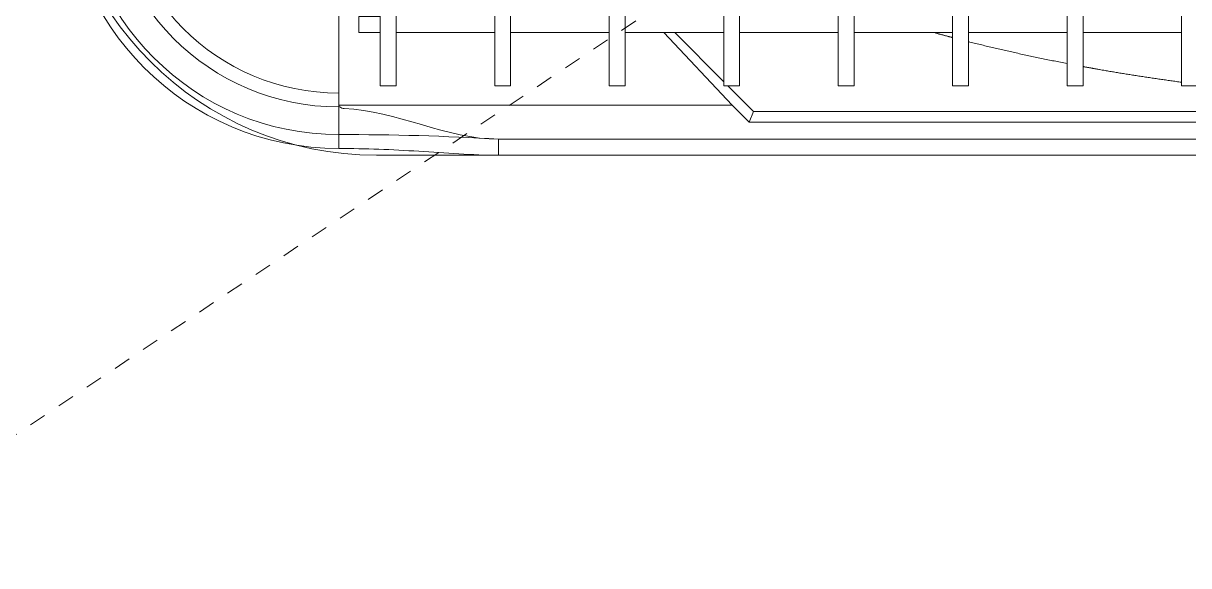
# Model space of a CAD drawing. Header units: millimetres. Extents: x 147619 to 200208, y -27981 to 8299.
# Drawn here: x 166151 to 166369.7, y -888.2 to -786.5 of the extents above; entities that cross this region are included whole.
import ezdxf

# ---------------------------------------------------------------- set-up
doc = ezdxf.new("R2010")
doc.units = ezdxf.units.MM
doc.linetypes.add('Dash', pattern=[6.35, 3.175, -3.175])
for name, color, linetype, lineweight in [('0-1', 7, 'Continuous', 5), ('G-IMPT', 7, 'Continuous', 5), ('M-EQPM', 7, 'Continuous', 5), ('M-EQPM-3', 7, 'Continuous', 80)]:
    doc.layers.add(name, color=color, linetype=linetype, lineweight=lineweight)
for name, color, linetype, lineweight, true_color in [('0-2', 7, 'Continuous', 5, 0x515151), ('G-IMPT-2', 7, 'Continuous', 5, 0x666666), ('M-EQPM-HDLN-1', 7, 'Dash', 5, 0x515151)]:
    doc.layers.add(name, color=color, linetype=linetype, lineweight=lineweight, true_color=true_color)

# ---------------------------------------------------------------- blocks, each defined once
blk = doc.blocks.new('TJ空调外机 - TJ空调外机1800_1200-1400100-10-003 三层空调通风平面图')
at = {"layer": 'M-EQPM-HDLN-1'}
blk.add_line((900, 600), (-900, -600), dxfattribs=at)
blk = doc.blocks.new('YXQH_AR_B9-20_rvt-1-10-003 三层空调通风平面图')
at = {"layer": '0-2'}
blk.add_blockref('TJ空调外机 - TJ空调外机1800_1200-1400100-10-003 三层空调通风平面图', (166560.01, -590.02), dxfattribs=at)
blk = doc.blocks.new('RUXYQ14BA - top_dwg-2991071-10-003 三层空调通风平面图')
at = {"layer": 'G-IMPT'}
for p, q in [((264.27, -351.36), (282.76, -351.36)), ((285.76, -351.36), (304.25, -351.36)), ((307.25, -351.36), (325.75, -351.36)), ((327.35, -364.94), (314.54, -351.36)), ((325.75, -360.57), (316.56, -351.36)), ((328.74, -351.36), (347.24, -351.36)), ((350.24, -351.36), (368.73, -351.36)), ((371.73, -351.36), (390.22, -351.36)), ((393.22, -351.36), (411.71, -351.36)), ((283.51, -371.36), (693.35, -371.36))]:
    blk.add_line(p, q, dxfattribs=at)
at = {"layer": 'G-IMPT', "flags": 128}
for points in [[(261.27, -361.36), (264.27, -361.36), (264.27, 213.41), (261.27, 213.41)], [(282.76, -361.36), (285.76, -361.36), (285.76, 213.41), (282.76, 213.41)], [(304.25, -361.36), (307.25, -361.36), (307.25, 213.41), (304.25, 213.41)], [(325.75, -361.36), (328.74, -361.36), (328.74, 213.41), (325.75, 213.41)], [(347.24, -361.36), (350.24, -361.36), (350.24, 213.41), (347.24, 213.41)], [(368.73, 213.41), (371.73, 213.41), (371.73, -361.36), (368.73, -361.36)], [(390.22, -361.36), (393.22, -361.36), (393.22, 213.41), (390.22, 213.41)], [(411.71, -361.36), (414.71, -361.36), (414.71, 213.41), (411.71, 213.41)]]:
    blk.add_lwpolyline(points, close=True, dxfattribs=at)
for points in [[(331.34, -366.18), (330.54, -368.13), (327.35, -364.94), (253.53, -364.94), (253.53, -362.7), (253.53, -333.44)], [(723.34, -333.44), (723.34, -362.24), (723.33, -364.94), (659.59, -364.94), (656.41, -368.13), (330.54, -368.13)], [(261.27, -348.36), (257.27, -348.36), (257.27, -351.36), (261.27, -351.36)], [(669.61, -352.14), (655.6, -366.18), (331.34, -366.18), (326.53, -361.36)]]:
    blk.add_lwpolyline(points, dxfattribs=at)
at = {"layer": 'G-IMPT'}
for centre, radius, start, end in [((254.01, -364.96), 0.489, 177.0221, 223.5669), ((254.51, -364.28), 1.32, 230.189, 270.7683)]:
    blk.add_arc(centre, radius, start, end, dxfattribs=at)
blk.add_open_spline([(254.52, -365.6), (264.2, -365.96), (273.83, -371.36), (283.51, -371.36)], degree=3, dxfattribs=at)
at = {"layer": 'G-IMPT-2'}
blk.add_line((253.66, -365.3), (253.52, -365.3), dxfattribs=at)
at = {"layer": 'G-IMPT-2', "flags": 128}
for points in [[(253.52, -364.93), (253.52, -365.3), (253.52, -370.49), (253.52, -373.09)], [(693.35, -371.36), (693.35, -374.35), (283.51, -374.35), (283.51, -371.36)]]:
    blk.add_lwpolyline(points, dxfattribs=at)
at = {"layer": 'G-IMPT-2'}
for centre, radius, start, end in [((253.52, -321.38), 51.71, 180, 270), ((253.52, -321.38), 49.11, 180, 270), ((253.52, -321.38), 43.92, 180, 270), ((253.52, -321.38), 41.32, 180, 270), ((254.65, -851.28), 480.8, 86.5586, 90.1343)]:
    blk.add_arc(centre, radius, start, end, dxfattribs=at)
for points in [[(368.7, -352.28), (367.1, -351.86), (365.52, -351.43)], [(390.2, -357.15), (380.73, -355.32), (371.69, -353.05)]]:
    blk.add_open_spline(points, degree=2, dxfattribs=at)
for points, degree, knots in [([(411.7, -360.66), (403.67, -359.58), (396.01, -358.23), (394.6, -357.98), (393.2, -357.72)], 2, [0.65691586, 0.65691586, 0.65691586, 0.6875, 0.6875, 0.69265506, 0.69265506, 0.69265506]), ([(283.51, -374.35), (281.01, -374.35), (278.51, -374.25), (273.52, -373.95), (271.02, -373.77), (266.03, -373.46), (263.53, -373.32), (258.53, -373.14), (256.03, -373.09), (253.52, -373.09)], 3, [0, 0, 0, 0, 0.25, 0.25, 0.5, 0.5, 0.75, 0.75, 1, 1, 1, 1])]:
    blk.add_open_spline(points, degree=degree, knots=knots, dxfattribs=at)
blk = doc.blocks.new('RUXYQ14BA - top_dwg-V221-10-003 三层空调通风平面图')
at = {"layer": 'G-IMPT'}
for p, q in [((264.27, -351.36), (282.76, -351.36)), ((285.76, -351.36), (304.25, -351.36)), ((307.25, -351.36), (325.75, -351.36)), ((327.35, -364.94), (314.54, -351.36)), ((325.75, -360.57), (316.56, -351.36)), ((328.74, -351.36), (347.24, -351.36)), ((350.24, -351.36), (368.73, -351.36)), ((371.73, -351.36), (390.22, -351.36)), ((393.22, -351.36), (411.71, -351.36)), ((283.51, -371.36), (693.35, -371.36))]:
    blk.add_line(p, q, dxfattribs=at)
at = {"layer": 'G-IMPT', "flags": 128}
for points in [[(261.27, -361.36), (264.27, -361.36), (264.27, 213.41), (261.27, 213.41)], [(282.76, -361.36), (285.76, -361.36), (285.76, 213.41), (282.76, 213.41)], [(304.25, -361.36), (307.25, -361.36), (307.25, 213.41), (304.25, 213.41)], [(325.75, -361.36), (328.74, -361.36), (328.74, 213.41), (325.75, 213.41)], [(347.24, -361.36), (350.24, -361.36), (350.24, 213.41), (347.24, 213.41)], [(368.73, 213.41), (371.73, 213.41), (371.73, -361.36), (368.73, -361.36)], [(390.22, -361.36), (393.22, -361.36), (393.22, 213.41), (390.22, 213.41)], [(411.71, -361.36), (414.71, -361.36), (414.71, 213.41), (411.71, 213.41)]]:
    blk.add_lwpolyline(points, close=True, dxfattribs=at)
for points in [[(331.34, -366.18), (330.54, -368.13), (327.35, -364.94), (253.53, -364.94), (253.53, -362.7), (253.53, -333.44)], [(723.34, -333.44), (723.34, -362.24), (723.33, -364.94), (659.59, -364.94), (656.41, -368.13), (330.54, -368.13)], [(261.27, -348.36), (257.27, -348.36), (257.27, -351.36), (261.27, -351.36)], [(669.61, -352.14), (655.6, -366.18), (331.34, -366.18), (326.53, -361.36)]]:
    blk.add_lwpolyline(points, dxfattribs=at)
at = {"layer": 'G-IMPT'}
for centre, radius, start, end in [((254.01, -364.96), 0.489, 177.0221, 223.5669), ((254.51, -364.28), 1.32, 230.189, 270.7683)]:
    blk.add_arc(centre, radius, start, end, dxfattribs=at)
blk.add_open_spline([(254.52, -365.6), (264.2, -365.96), (273.83, -371.36), (283.51, -371.36)], degree=3, dxfattribs=at)
at = {"layer": 'G-IMPT-2'}
blk.add_line((253.66, -365.3), (253.52, -365.3), dxfattribs=at)
at = {"layer": 'G-IMPT-2', "flags": 128}
for points in [[(253.52, -364.93), (253.52, -365.3), (253.52, -370.49), (253.52, -373.09)], [(693.35, -371.36), (693.35, -374.35), (283.51, -374.35), (283.51, -371.36)]]:
    blk.add_lwpolyline(points, dxfattribs=at)
at = {"layer": 'G-IMPT-2'}
for centre, radius, start, end in [((253.52, -321.38), 51.71, 180, 270), ((253.52, -321.38), 49.11, 180, 270), ((253.52, -321.38), 43.92, 180, 270), ((253.52, -321.38), 41.32, 180, 270), ((254.65, -851.28), 480.8, 86.5586, 90.1343)]:
    blk.add_arc(centre, radius, start, end, dxfattribs=at)
for points in [[(368.7, -352.28), (367.1, -351.86), (365.52, -351.43)], [(390.2, -357.15), (380.73, -355.32), (371.69, -353.05)]]:
    blk.add_open_spline(points, degree=2, dxfattribs=at)
for points, degree, knots in [([(411.7, -360.66), (403.67, -359.58), (396.01, -358.23), (394.6, -357.98), (393.2, -357.72)], 2, [0.65691586, 0.65691586, 0.65691586, 0.6875, 0.6875, 0.69265506, 0.69265506, 0.69265506]), ([(283.51, -374.35), (281.01, -374.35), (278.51, -374.25), (273.52, -373.95), (271.02, -373.77), (266.03, -373.46), (263.53, -373.32), (258.53, -373.14), (256.03, -373.09), (253.52, -373.09)], 3, [0, 0, 0, 0, 0.25, 0.25, 0.5, 0.5, 0.75, 0.75, 1, 1, 1, 1])]:
    blk.add_open_spline(points, degree=degree, knots=knots, dxfattribs=at)
blk = doc.blocks.new('RUXYQ14BA - RUXYQ14BA-2991177-10-003 三层空调通风平面图')
at = {"layer": 'M-EQPM'}
for p, q in [((-532.04, 726.51), (-532.04, 151.74)), ((-529.04, 151.74), (-529.04, 726.51)), ((-510.55, 726.51), (-510.55, 151.74)), ((-507.55, 151.74), (-507.55, 726.51)), ((-489.05, 726.51), (-489.05, 151.74)), ((-486.06, 151.74), (-486.06, 726.51)), ((-467.56, 726.51), (-467.56, 151.74)), ((-464.56, 151.74), (-464.56, 726.51)), ((-446.07, 726.51), (-446.07, 151.74)), ((-443.07, 151.74), (-443.07, 726.51)), ((-424.58, 726.51), (-424.58, 151.74)), ((-421.58, 151.74), (-421.58, 726.51)), ((-403.09, 726.51), (-403.09, 151.74)), ((-400.09, 151.74), (-400.09, 726.51)), ((-381.6, 726.51), (-381.6, 151.74)), ((-536.04, 164.73), (-536.04, 161.74)), ((-536.04, 161.74), (-532.04, 161.74)), ((-529.09, 161.74), (-510.55, 161.74)), ((-507.6, 161.74), (-489.05, 161.74)), ((-486.11, 161.74), (-467.56, 161.74)), ((-464.62, 161.74), (-446.07, 161.74)), ((-443.12, 161.74), (-424.58, 161.74)), ((-421.63, 161.74), (-403.09, 161.74)), ((-400.14, 161.74), (-381.6, 161.74)), ((-532.04, 151.74), (-529.04, 151.74)), ((-510.55, 151.74), (-507.55, 151.74)), ((-489.05, 151.74), (-486.06, 151.74)), ((-467.56, 151.74), (-464.56, 151.74)), ((-446.07, 151.74), (-443.07, 151.74)), ((-424.58, 151.74), (-421.58, 151.74)), ((-403.09, 151.74), (-400.09, 151.74)), ((-381.6, 151.74), (-378.6, 151.74)), ((-81.99, 138.74), (-532.76, 138.74))]:
    blk.add_line(p, q, dxfattribs=at)
blk.add_arc((-532.76, 198.74), 60, 180, 270, dxfattribs=at)
for name in ['RUXYQ14BA - top_dwg-2991071-10-003 三层空调通风平面图', 'RUXYQ14BA - top_dwg-V221-10-003 三层空调通风平面图']:
    blk.add_blockref(name, (-793.31, 513.1))

msp = doc.modelspace()

# ---------------------------------------------------------------- block references
at = {"layer": '0-1'}
msp.add_blockref('YXQH_AR_B9-20_rvt-1-10-003 三层空调通风平面图', (0, 0), dxfattribs=at)
at = {"layer": 'M-EQPM-3'}
msp.add_blockref('RUXYQ14BA - RUXYQ14BA-2991177-10-003 三层空调通风平面图', (166750.01, -950), dxfattribs=at)

doc.saveas('drawing.dxf')
